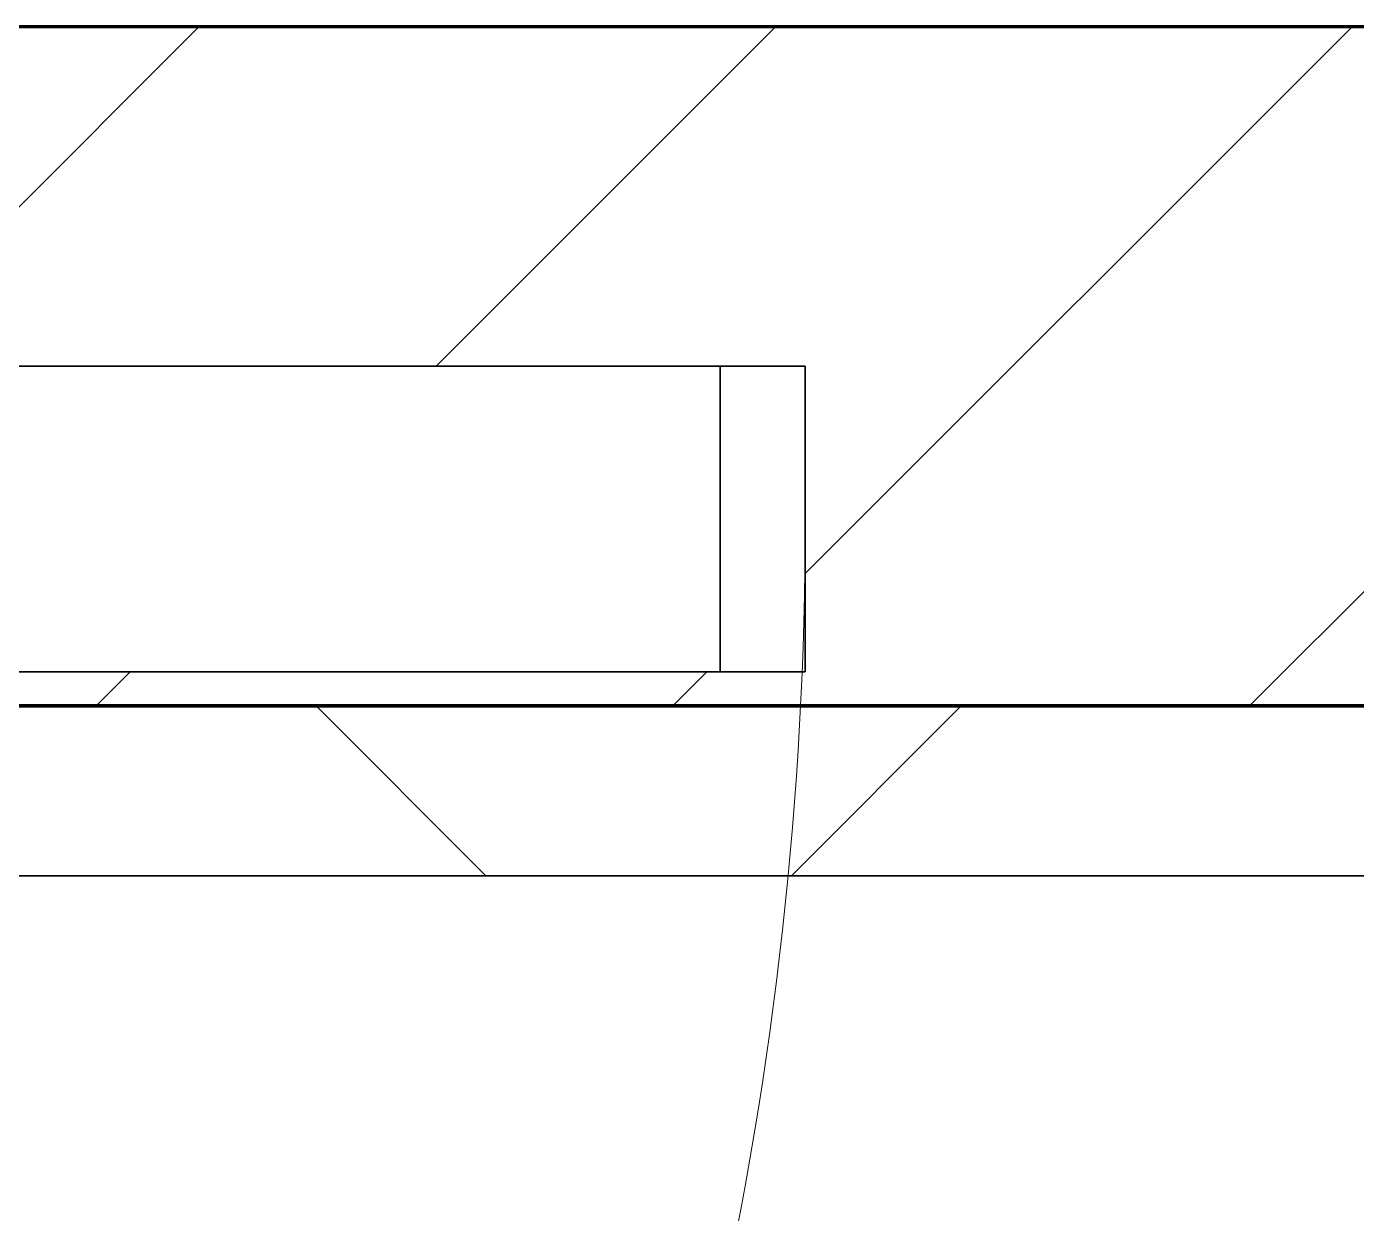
# Model space of a CAD drawing. Header units: millimetres. Extents: x -795739 to -715748, y -34378 to 22353.
# Drawn here: x -738611.5 to -738220.2, y 7794.6 to 8144 of the extents above; entities that cross this region are included whole.
import ezdxf
from ezdxf.xclip import XClip

# ---------------------------------------------------------------- set-up
doc = ezdxf.new("R2010")
doc.units = ezdxf.units.MM
doc.header["$XCLIPFRAME"] = 0
for name, color, linetype, lineweight in [('A-DOOR', 3, 'Continuous', 25), ('A-DOOR-E', 2, 'Continuous', 25), ('A-DOOR-OPNG', 2, 'Continuous', 9), ('A-GLAZ-CURT', 2, 'Continuous', 9), ('A-WALL', 5, 'Continuous', 35), ('A-WALL-FNSH', 2, 'Continuous', 35), ('A-WALL-PATT', 1, 'Continuous', 9)]:
    doc.layers.add(name, color=color, linetype=linetype, lineweight=lineweight)

# ---------------------------------------------------------------- blocks, each defined once
blk = doc.blocks.new('DPA_AC-SG-PI - A2_1200x2000 mm-12153081-4282-01 ENLARGED LOWER PLATFORM LEVEL - REFLECTED CEILING PLAN - SHEET 3')
at = {"layer": 'A-DOOR', "lineweight": 35}
for p, q in [((575, 0), (575, -90)), ((600, 0), (575, 0)), ((600, -90), (600, 0)), ((575, -90), (600, -90))]:
    blk.add_line(p, q, dxfattribs=at)
at = {"layer": 'A-DOOR-E'}
for p, q in [((-489.61, 0), (600, 0)), ((575, 0), (-489.61, 0)), ((575, 0), (575, -90)), ((600, -90), (600, 0)), ((-288.17, -90), (575, -90)), ((600, -90), (-288.17, -90))]:
    blk.add_line(p, q, dxfattribs=at)
at = {"layer": 'A-DOOR-OPNG'}
blk.add_arc((-500, -44.8), 1100, 334.74419, 0, dxfattribs=at)
blk = doc.blocks.new('PPLS-PP19_Custom Tile Pattern - Custom Tile Pattern-V46-4282-01 ENLARGED LOWER PLATFORM LEVEL - REFLECTED CEILING PLAN - SHEET 3')
at = {"layer": 'A-GLAZ-CURT'}
for p, q in [((-300, 0), (300, 0)), ((300, 0), (-300, 0)), ((195.99, 0), (213.31, 0)), ((213.31, 0), (195.99, 0)), ((230.06, 0), (300, 0)), ((-300, -50), (300, -50)), ((300, -50), (-300, -50))]:
    blk.add_line(p, q, dxfattribs=at)
for points, knots in [([(168.37, 0), (167.68, 0), (162.47, 0), (147.02, 0), (109.77, 0), (76.86, 0), (57.82, 0), (46.51, 0), (41.18, 0), (36.02, 0), (35.54, 0), (35.54, 0)], [-543.375029, -543.375029, -543.375029, -543.375029, -530.793311, -458.593899, -401.860199, -357.622665, -341.267687, -334.000314, -326.15566, -319.318397, -317.489778, -317.489778, -317.489778, -317.489778]), ([(69.75, 0), (74.79, 0), (97.88, 0), (120.63, 0), (138.28, 0), (138.53, 0)], [-361.643964, -361.643964, -361.643964, -361.643964, -346.313304, -291.370682, -290.5735, -290.5735, -290.5735, -290.5735]), ([(94.4, 0), (94.4, 0), (94.64, 0), (99.11, 0), (108.97, 0), (120.79, 0), (139.94, 0), (163.31, 0), (185.23, 0), (193.62, 0), (194.69, 0), (194.79, 0)], [-2348.345796, -2348.345796, -2348.345796, -2348.345796, -2310.419338, -2233.599744, -2052.234781, -1843.028543, -1530.39897, -1095.004608, -529.74427, -295.064701, -265.121568, -265.121568, -265.121568, -265.121568]), ([(157.9, 0), (156.77, 0), (151.67, 0), (143.29, 0), (134.04, 0), (126.24, 0), (118.6, 0), (114.23, 0), (111.98, 0), (105.66, 0), (105.23, 0), (105.23, 0)], [-10292.955006, -10292.955006, -10292.955006, -10292.955006, -10098.273015, -9847.788484, -9677.714971, -9567.007022, -9453.21225, -9220.200448, -9012.77275, -8966.157302, -8929.495943, -8929.495943, -8929.495943, -8929.495943]), ([(137.65, 0), (143.01, 0), (152.78, 0), (161.24, 0), (162.19, 0), (162.75, 0)], [-618.494257, -618.494257, -618.494257, -618.494257, -602.094757, -592.980799, -581.414464, -581.414464, -581.414464, -581.414464]), ([(193.8, 0), (193.33, 0), (190.11, 0), (183.13, 0), (171, 0), (161.95, 0), (161.28, 0), (158.35, 0), (157.85, 0), (157.77, 0)], [-11665.349007, -11665.349007, -11665.349007, -11665.349007, -11565.880756, -11105.624034, -10839.086983, -10768.332124, -10666.779182, -10580.760289, -10550.278881, -10550.278881, -10550.278881, -10550.278881]), ([(300, 0), (286.53, 0), (254.22, 0), (207.11, 0), (177.41, 0), (159.34, 0), (158.33, 0), (158.3, 0)], [-285.253232, -285.253232, -285.253232, -285.253232, -244.693688, -187.987675, -143.776725, -129.632772, -123.352749, -123.352749, -123.352749, -123.352749]), ([(159.07, 0), (159.13, 0), (160.84, 0), (165.21, 0), (174.15, 0), (185.98, 0), (208.82, 0), (219.42, 0), (230.06, 0)], [-115.643202, -115.643202, -115.643202, -115.643202, -114.681583, -87.660824, -65.295536, -41.623857, -24.459831, 0, 0, 0, 0]), ([(162.75, 0), (165.4, 0), (170.91, 0), (172.61, 0), (172.61, 0)], [-111.264224, -111.264224, -111.264224, -111.264224, -56.742688, -19.085662, -19.085662, -19.085662, -19.085662]), ([(247.1, 0), (246.76, 0), (245.04, 0), (238.34, 0), (226.56, 0), (221.1, 0), (200.27, 0), (182.99, 0), (174.27, 0), (169.67, 0), (168.99, 0)], [-9649.085549, -9649.085549, -9649.085549, -9649.085549, -9581.591397, -9406.094246, -9221.510254, -9016.44624, -8717.832359, -8253.978395, -8152.463617, -8069.855175, -8069.855175, -8069.855175, -8069.855175]), ([(215.22, 0), (214.62, 0), (210.55, 0), (203.98, 0), (187.54, 0), (175.3, 0), (169.49, 0)], [-203.825446, -203.825446, -203.825446, -203.825446, -198.527383, -184.406837, -162.427601, -142.916156, -142.916156, -142.916156, -142.916156]), ([(171.51, 0), (176.48, 0), (193.23, 0), (201.73, 0), (208.81, 0), (213.9, 0), (241.96, 0), (262.08, 0), (271.37, 0), (272.35, 0)], [-7971.819559, -7971.819559, -7971.819559, -7971.819559, -7784.112253, -7606.717214, -7289.299508, -7042.621073, -6582.165592, -6068.460911, -6005.88006, -6005.88006, -6005.88006, -6005.88006]), ([(172.07, 0), (177.66, 0), (187.87, 0), (201.08, 0), (207.47, 0), (213.96, 0), (215.11, 0)], [-255.364076, -255.364076, -255.364076, -255.364076, -237.955587, -223.92608, -215.862851, -208.75215, -208.75215, -208.75215, -208.75215]), ([(272.33, 0), (269.67, 0), (252.85, 0), (230.43, 0), (219.94, 0), (219.02, 0)], [-12044.300709, -12044.300709, -12044.300709, -12044.300709, -11905.454923, -11162.864862, -10856.732305, -10856.732305, -10856.732305, -10856.732305]), ([(219.9, 0), (220.86, 0), (227.84, 0), (242.06, 0), (246.54, 0), (246.96, 0)], [-10670.940496, -10670.940496, -10670.940496, -10670.940496, -10511.382485, -9925.173265, -9834.877357, -9834.877357, -9834.877357, -9834.877357]), ([(273.04, 0), (276.56, 0), (282.69, 0), (291.71, 0), (296.52, 0), (297.86, 0), (298.09, 0)], [-5991.415244, -5991.415244, -5991.415244, -5991.415244, -5766.029927, -5566.724884, -5280.360606, -5199.253518, -5199.253518, -5199.253518, -5199.253518]), ([(284.76, 0), (284.76, 0), (285.09, 0), (287.47, 0), (293.59, 0), (297.76, 0), (300, 0)], [-4110.630118, -4110.630118, -4110.630118, -4110.630118, -4053.389046, -3959.664717, -3862.421465, -3746.95702, -3746.95702, -3746.95702, -3746.95702]), ([(297.38, 0), (295.84, 0), (291.62, 0), (285.38, 0), (284.87, 0)], [-4803.172655, -4803.172655, -4803.172655, -4803.172655, -4358.271401, -4143.037883, -4143.037883, -4143.037883, -4143.037883])]:
    blk.add_open_spline(points, degree=3, knots=knots, dxfattribs=at)
for points in [[(168.74, 0), (168.74, 0), (169.81, 0), (171.51, 0)], [(195.11, 0), (194.91, 0), (194.44, 0), (193.8, 0)], [(300, 0), (291.23, 0), (282.35, 0), (273.48, 0)]]:
    blk.add_open_spline(points, degree=3, dxfattribs=at)
blk = doc.blocks.new('PPLS-PP19_Custom Tile Pattern - Custom Tile Pattern-V47-4282-01 ENLARGED LOWER PLATFORM LEVEL - REFLECTED CEILING PLAN - SHEET 3')
at = {"layer": 'A-GLAZ-CURT'}
for p, q in [((-300, 0), (300, 0)), ((300, 0), (-300, 0)), ((-293.07, 0), (-275.75, 0)), ((-275.75, 0), (-293.07, 0)), ((-222.32, 0), (-205, 0)), ((-205, 0), (-222.32, 0)), ((-300, -50), (300, -50)), ((300, -50), (-300, -50))]:
    blk.add_line(p, q, dxfattribs=at)
at = {"layer": 'A-GLAZ-CURT', "flags": 128}
for points in [[(-300, 0), (-291.56, 0), (-283.3, 0), (-275.2, 0), (-267.26, 0), (-259.45, 0), (-251.77, 0), (-244.2, 0), (-236.74, 0), (-229.36, 0), (-222.06, 0), (-214.83, 0), (-207.71, 0), (-200.76, 0), (-194.02, 0), (-187.54, 0), (-181.38, 0), (-175.58, 0), (-170.25, 0), (-165.64, 0), (-162.01, 0), (-159.53, 0), (-157.46, 0), (-154.52, 0), (-149.42, 0), (-141.84, 0), (-132.81, 0), (-126.08, 0)], [(-125.17, 0), (-128.55, 0), (-134.16, 0), (-140.03, 0), (-145.5, 0), (-150.63, 0), (-155.53, 0), (-160.27, 0), (-164.95, 0), (-169.65, 0), (-174.47, 0), (-179.49, 0), (-184.81, 0), (-190.44, 0), (-196.37, 0), (-202.58, 0), (-209.04, 0), (-215.73, 0), (-222.63, 0), (-229.72, 0), (-236.97, 0), (-244.39, 0), (-251.96, 0), (-259.67, 0), (-267.51, 0), (-275.48, 0), (-283.55, 0), (-291.73, 0), (-300, 0)]]:
    blk.add_lwpolyline(points, dxfattribs=at)
at = {"layer": 'A-GLAZ-CURT'}
for points, knots in [([(-300, 0), (-284.65, 0), (-243.99, 0), (-210.82, 0), (-192.01, 0)], [-5323.127839, -5323.127839, -5323.127839, -5323.127839, -4502.809032, -3105.157906, -3105.157906, -3105.157906, -3105.157906]), ([(-191.92, 0), (-199.11, 0), (-226.87, 0), (-262.56, 0), (-294.48, 0), (-300, 0)], [-15643.643897, -15643.643897, -15643.643897, -15643.643897, -15131.813646, -13729.592194, -13439.944408, -13439.944408, -13439.944408, -13439.944408]), ([(-137.88, 0), (-140.56, 0), (-147.66, 0), (-147.69, 0), (-158.72, 0), (-174.02, 0), (-185.59, 0), (-209.77, 0), (-232.01, 0), (-255.22, 0), (-262.59, 0), (-264.9, 0), (-265.4, 0)], [-3187.727384, -3187.727384, -3187.727384, -3187.727384, -2919.378265, -2477.344047, -2237.412286, -2029.680487, -1755.085331, -1400.429864, -858.079193, -543.655514, -208.940337, 0, 0, 0, 0]), ([(-258.6, 0), (-257.91, 0), (-254.26, 0), (-241.25, 0), (-225.99, 0), (-213.1, 0), (-202.25, 0), (-195.57, 0), (-191.92, 0)], [-5722.54675, -5722.54675, -5722.54675, -5722.54675, -5657.471696, -5413.335975, -5017.494783, -4832.723979, -4666.091899, -4456.316386, -4456.316386, -4456.316386, -4456.316386]), ([(-133.82, 0), (-135.51, 0), (-137.8, 0), (-149.31, 0), (-162.01, 0), (-177.91, 0), (-199.46, 0), (-216.65, 0), (-231.26, 0), (-233.46, 0), (-234, 0)], [-2731.647847, -2731.647847, -2731.647847, -2731.647847, -2418.507304, -2308.929706, -2113.765672, -1763.376603, -1422.553702, -978.033455, -846.069444, -682.911962, -682.911962, -682.911962, -682.911962]), ([(-233.49, 0), (-233.44, 0), (-232.38, 0), (-230.74, 0), (-225.3, 0), (-223.63, 0)], [-455.274641, -455.274641, -455.274641, -455.274641, -440.605512, -119.536984, 0, 0, 0, 0]), ([(-223.63, 0), (-219.39, 0), (-208.31, 0), (-197.55, 0), (-192, 0)], [-5463.295695, -5463.295695, -5463.295695, -5463.295695, -5161.076232, -4856.26284, -4856.26284, -4856.26284, -4856.26284]), ([(-191.92, 0), (-186.51, 0), (-160.54, 0), (-138.31, 0), (-124.91, 0)], [-3103.011418, -3103.011418, -3103.011418, -3103.011418, -2700.551212, -1108.984966, -1108.984966, -1108.984966, -1108.984966]), ([(-191.92, 0), (-189.82, 0), (-182.66, 0), (-169.02, 0), (-152.12, 0), (-136.84, 0), (-128.08, 0), (-125.44, 0), (-124.73, 0)], [-4854.826723, -4854.826723, -4854.826723, -4854.826723, -4739.070012, -4465.409639, -4149.119819, -3839.893365, -3647.167523, -3541.024987, -3541.024987, -3541.024987, -3541.024987]), ([(-191.86, 0), (-190.03, 0), (-182.21, 0), (-171.77, 0), (-158.7, 0), (-157.22, 0)], [-4455.137067, -4455.137067, -4455.137067, -4455.137067, -4349.945572, -4000.813434, -3840.635403, -3840.635403, -3840.635403, -3840.635403]), ([(-72.93, 0), (-75.51, 0), (-91.45, 0), (-128.78, 0), (-170.33, 0), (-190.91, 0)], [-19442.345229, -19442.345229, -19442.345229, -19442.345229, -18935.241197, -17136.203329, -15667.613966, -15667.613966, -15667.613966, -15667.613966]), ([(-152.35, 0), (-151.03, 0), (-147.71, 0), (-143.57, 0), (-138.62, 0)], [-3494.978217, -3494.978217, -3494.978217, -3494.978217, -3371.022232, -3227.460399, -3227.460399, -3227.460399, -3227.460399]), ([(-124, 0), (-125.13, 0), (-128.68, 0), (-136.96, 0), (-147.46, 0), (-150.03, 0), (-150.57, 0)], [-5794.509302, -5794.509302, -5794.509302, -5794.509302, -5700.061948, -5508.838257, -5298.784692, -5196.16478, -5196.16478, -5196.16478, -5196.16478]), ([(-150.34, 0), (-150.07, 0), (-147.75, 0), (-142.6, 0), (-127.26, 0), (-107.3, 0), (-90.42, 0), (-75.26, 0), (-68.41, 0), (-65.12, 0), (-63.63, 0)], [-4948.728362, -4948.728362, -4948.728362, -4948.728362, -4883.323924, -4440.880425, -4054.690705, -3793.097032, -3402.597032, -3144.956779, -3050.982048, -2969.237017, -2969.237017, -2969.237017, -2969.237017]), ([(-26.75, 0), (-27.82, 0), (-36.18, 0), (-53.55, 0), (-78.2, 0), (-110.94, 0), (-130.52, 0), (-147.74, 0), (-149.07, 0)], [-8718.362214, -8718.362214, -8718.362214, -8718.362214, -8532.293389, -8073.216054, -7508.296369, -7004.680444, -6449.282163, -6277.220794, -6277.220794, -6277.220794, -6277.220794]), ([(-148.23, 0), (-146.94, 0), (-140.15, 0), (-137.28, 0), (-133.93, 0), (-128.78, 0), (-126.5, 0)], [-6162.058746, -6162.058746, -6162.058746, -6162.058746, -6017.569127, -5560.701257, -5364.112219, -5231.017328, -5231.017328, -5231.017328, -5231.017328]), ([(-124.73, 0), (-125.4, 0), (-129.93, 0), (-139.03, 0), (-146.11, 0), (-146.95, 0)], [-980.79905, -980.79905, -980.79905, -980.79905, -945.742622, -741.901385, -489.130243, -489.130243, -489.130243, -489.130243]), ([(-146.69, 0), (-146.59, 0), (-145.49, 0), (-135.69, 0), (-128.29, 0), (-125.15, 0)], [-420.34245, -420.34245, -420.34245, -420.34245, -406.956646, -290.263673, 0, 0, 0, 0]), ([(-127.41, 0), (-131.63, 0), (-133.16, 0), (-134.09, 0), (-134.15, 0)], [-8540.990293, -8540.990293, -8540.990293, -8540.990293, -8266.114998, -8246.473386, -8246.473386, -8246.473386, -8246.473386]), ([(-134.15, 0), (-133.32, 0), (-131.15, 0), (-126.67, 0), (-124.62, 0)], [-7657.439573, -7657.439573, -7657.439573, -7657.439573, -7293.749979, -7068.405759, -7068.405759, -7068.405759, -7068.405759]), ([(-113.43, 0), (-113.44, 0), (-113.96, 0), (-119.73, 0), (-125.43, 0), (-127.03, 0), (-127.41, 0)], [-328.499627, -328.499627, -328.499627, -328.499627, -282.672656, -98.539552, -24.539552, 0, 0, 0, 0]), ([(-126.5, 0), (-122.44, 0), (-108.71, 0), (-86.68, 0), (-63.44, 0), (-54.4, 0), (-48.53, 0), (-30.79, 0), (-18.03, 0), (8.61, 0), (15.02, 0), (22.91, 0), (31, 0), (39.04, 0), (51.19, 0), (58.74, 0), (61.34, 0), (61.45, 0)], [-5231.017328, -5231.017328, -5231.017328, -5231.017328, -4994.692869, -4542.524482, -4008.285538, -3689.699207, -3546.54457, -3315.260113, -2864.387349, -2439.246196, -2084.094819, -1956.422387, -1818.904206, -1645.594513, -1443.202566, -1228.752106, -1120.932285, -1120.932285, -1120.932285, -1120.932285]), ([(-124.14, 0), (-121.16, 0), (-112.81, 0), (-98.9, 0), (-85.29, 0), (-71.67, 0), (-65.93, 0), (-65.07, 0)], [-3331.721492, -3331.721492, -3331.721492, -3331.721492, -3074.362186, -2902.289527, -2605.247022, -2322.099534, -2241.8264, -2241.8264, -2241.8264, -2241.8264]), ([(-124.09, 0), (-122.13, 0), (-113.42, 0), (-92.04, 0), (-74.02, 0), (-62.74, 0), (-60.36, 0), (-59.97, 0)], [-7049.429108, -7049.429108, -7049.429108, -7049.429108, -6839.55839, -6236.997189, -5713.340575, -5140.470607, -5006.787413, -5006.787413, -5006.787413, -5006.787413]), ([(-86.16, 0), (-91.37, 0), (-103.31, 0), (-116.78, 0), (-124.05, 0)], [-1681.3698, -1681.3698, -1681.3698, -1681.3698, -1374.161226, -992.78493, -992.78493, -992.78493, -992.78493]), ([(-124.01, 0), (-123.42, 0), (-118.41, 0), (-110.8, 0), (-99.5, 0), (-91.46, 0)], [-1073.350031, -1073.350031, -1073.350031, -1073.350031, -1002.059161, -460.363443, 0, 0, 0, 0]), ([(-120.13, 0), (-120.14, 0), (-120.24, 0), (-120.77, 0), (-122.73, 0), (-122.91, 0)], [-2933.992132, -2933.992132, -2933.992132, -2933.992132, -2920.575025, -2840.280255, -2832.81999, -2832.81999, -2832.81999, -2832.81999]), ([(-122.08, 0), (-122.01, 0), (-121.69, 0), (-121.2, 0), (-120.88, 0)], [-3136.336417, -3136.336417, -3136.336417, -3136.336417, -3110.304437, -3035.164275, -3035.164275, -3035.164275, -3035.164275]), ([(-36.33, 0), (-36.43, 0), (-37.27, 0), (-45.02, 0), (-46.13, 0), (-60.59, 0), (-81.23, 0), (-99.51, 0), (-114.02, 0), (-117.28, 0), (-118.78, 0)], [-1855.773136, -1855.773136, -1855.773136, -1855.773136, -1810.870157, -1672.078046, -1405.135169, -1060.00838, -740.068933, -229.489605, -116.330425, 0, 0, 0, 0]), ([(-117.74, 0), (-117.19, 0), (-114.78, 0), (-113.43, 0), (-113.43, 0)], [-821.249067, -821.249067, -821.249067, -821.249067, -394.672656, -330.879064, -330.879064, -330.879064, -330.879064]), ([(-57.16, 0), (-58.3, 0), (-66.22, 0), (-85.2, 0), (-107.61, 0), (-116.56, 0), (-117.56, 0)], [-2956.49664, -2956.49664, -2956.49664, -2956.49664, -2842.901703, -2193.204658, -1433.981041, -985.49888, -985.49888, -985.49888, -985.49888]), ([(-115.82, 0), (-114.96, 0), (-110.41, 0), (-96.78, 0), (-77.41, 0), (-63.95, 0), (-56.17, 0)], [-5724.064692, -5724.064692, -5724.064692, -5724.064692, -5430.283136, -5103.229623, -4799.173296, -4391.611175, -4391.611175, -4391.611175, -4391.611175]), ([(9.32, 0), (9.08, 0), (7.65, 0), (2.57, 0), (-12.23, 0), (-25.64, 0), (-40, 0), (-56.24, 0), (-75.59, 0), (-94, 0), (-112.01, 0), (-114.94, 0), (-115.63, 0)], [-2922.926651, -2922.926651, -2922.926651, -2922.926651, -2882.788014, -2720.818881, -2518.50168, -2125.455881, -1792.521578, -1466.981642, -1208.454564, -789.402658, -501.969187, -243.577221, -243.577221, -243.577221, -243.577221]), ([(-91.46, 0), (-90.09, 0), (-84.7, 0), (-77.43, 0), (-72.73, 0), (-72.64, 0), (-72.64, 0)], [-19832.387487, -19832.387487, -19832.387487, -19832.387487, -19753.885894, -19541.04734, -19478.625389, -19471.062469, -19471.062469, -19471.062469, -19471.062469]), ([(-63.96, 0), (-64.13, 0), (-72.5, 0), (-80.63, 0), (-86.16, 0)], [-2171.769325, -2171.769325, -2171.769325, -2171.769325, -2007.031671, -1681.3698, -1681.3698, -1681.3698, -1681.3698]), ([(-29.03, 0), (-33.97, 0), (-43.74, 0), (-56.37, 0), (-71.66, 0), (-77.83, 0), (-82.66, 0), (-83.28, 0), (-83.28, 0)], [-2680.714891, -2680.714891, -2680.714891, -2680.714891, -2413.671296, -2161.752162, -2006.592567, -1646.621388, -1424.436217, -1393.971743, -1393.971743, -1393.971743, -1393.971743]), ([(-83.28, 0), (-83.28, 0), (-82.91, 0), (-76.14, 0), (-66.84, 0), (-60.03, 0), (-56.73, 0)], [-1393.4169, -1393.4169, -1393.4169, -1393.4169, -1353.722004, -1274.333717, -1073.56893, -857.828765, -857.828765, -857.828765, -857.828765])]:
    blk.add_open_spline(points, degree=3, knots=knots, dxfattribs=at)
for points in [[(-123.72, 0), (-126.19, 0), (-130.01, 0), (-133.82, 0)], [(-118.78, 0), (-120.38, 0), (-121.81, 0), (-123.27, 0)]]:
    blk.add_open_spline(points, degree=3, dxfattribs=at)
blk = doc.blocks.new('*U553')
at = {"layer": 'A-GLAZ-CURT', "rotation": 180}
for name, p in [('PPLS-PP19_Custom Tile Pattern - Custom Tile Pattern-V47-4282-01 ENLARGED LOWER PLATFORM LEVEL - REFLECTED CEILING PLAN - SHEET 3', (40200, 4315)), ('PPLS-PP19_Custom Tile Pattern - Custom Tile Pattern-V46-4282-01 ENLARGED LOWER PLATFORM LEVEL - REFLECTED CEILING PLAN - SHEET 3', (40800, 4315))]:
    blk.add_blockref(name, p, dxfattribs=at)
blk = doc.blocks.new('*U1025')
blk.add_lwpolyline([(-3457.37, 550), (8124.55, 550), (8124.55, 4315), (-3457.37, 4315)], close=True)
blk = doc.blocks.new('DPA_AC-SG-PI - A2_1200x2000 mm-12153081-4180-01 LOWER PLATFORM LEVEL - REFLECTED CEILING PLAN')
at = {"layer": 'A-DOOR', "lineweight": 9}
for p, q in [((575, 0), (575, -90)), ((600, 0), (575, 0)), ((600, -90), (600, 0)), ((575, -90), (600, -90))]:
    blk.add_line(p, q, dxfattribs=at)
at = {"layer": 'A-DOOR-E'}
for p, q in [((-489.61, 0), (600, 0)), ((575, 0), (-489.61, 0)), ((575, 0), (575, -90)), ((600, -90), (600, 0)), ((-288.17, -90), (575, -90)), ((600, -90), (-288.17, -90))]:
    blk.add_line(p, q, dxfattribs=at)
at = {"layer": 'A-DOOR-OPNG'}
blk.add_arc((-500, -44.8), 1100, 334.74419, 0, dxfattribs=at)
blk = doc.blocks.new('C-1-PP19-AR-4180-01-B_20250908-040939_EXDOWNLIGHT')
at = {"layer": 'A-DOOR-E'}
blk.add_blockref('DPA_AC-SG-PI - A2_1200x2000 mm-12153081-4180-01 LOWER PLATFORM LEVEL - REFLECTED CEILING PLAN', (5700, 4465), dxfattribs=at)

msp = doc.modelspace()

# ---------------------------------------------------------------- hatches: boundary and pattern name
at = {"layer": 'A-WALL-PATT', "lineweight": 9}
h = msp.add_hatch(dxfattribs=at)
h.set_pattern_fill('FP_2', color=256, style=0, pattern_type=2)
h.set_pattern_definition([(45, (0, 0), (-84.852814, 84.852814), [])])
h.paths.add_polyline_path([(-733552.04, 7944.02), (-733352.04, 7944.02), (-733352.04, 8144.02), (-755057.37, 8144.02), (-755057.37, 7944.02), (-741758.47, 7944.02), (-741780.86, 7954.02), (-741982.37, 7954.02), (-741982.37, 8044.02), (-741952.4, 8044.02), (-741939.02, 8073.97), (-741871.98, 8044.02), (-740782.37, 8044.02), (-740782.37, 7954.02), (-741670.54, 7954.02), (-741648.16, 7944.02), (-739358.47, 7944.02), (-739380.86, 7954.02), (-739582.37, 7954.02), (-739582.37, 8044.02), (-739552.4, 8044.02), (-739539.02, 8073.97), (-739471.98, 8044.02), (-738382.37, 8044.02), (-738382.37, 7954.02), (-739270.54, 7954.02), (-739248.16, 7944.02), (-734010.62, 7944.02)])

# ---------------------------------------------------------------- linework, layer by layer
at = {"layer": 'A-WALL', "color": 7, "lineweight": 70}
for p, q in [((-739582.37, 8144.02), (-738382.37, 8144.02)), ((-738382.37, 8144.02), (-733352.04, 8144.02)), ((-739248.16, 7944.02), (-738382.37, 7944.02)), ((-738382.37, 7944.02), (-739248.16, 7944.02)), ((-738382.37, 7944.02), (-733552.04, 7944.02)), ((-733552.04, 7944.02), (-738382.37, 7944.02))]:
    msp.add_line(p, q, dxfattribs=at)

# ---------------------------------------------------------------- block references
ref = msp.add_blockref('*U1025', (-744682.37, 3579.02))
XClip(ref).set_block_clipping_path([(-45801.3280238605, -9620.0077451947), (23704.0078937773, 10334.9999958097)])

# ---------------------------------------------------------------- next in the draw order: hatches: boundary and pattern name
at = {"layer": 'A-WALL-PATT', "lineweight": 9}
h = msp.add_hatch(dxfattribs=at)
h.set_pattern_fill('FP_3', color=256, style=0, pattern_type=2)
h.set_pattern_definition([(45, (0, 0), (-212.13203, 212.13203), []), (135, (0, 0), (-212.13203, -212.13203), [])])
h.paths.add_polyline_path([(-733602.04, 7894.02), (-733552.04, 7894.02), (-733552.04, 7944.02), (-739248.16, 7944.02), (-739136.25, 7894.02), (-734010.62, 7894.02)])
h.paths.add_polyline_path([(-739780.1, 7894.02), (-739246.56, 7894.02), (-739358.47, 7944.02), (-741648.16, 7944.02), (-741536.25, 7894.02), (-739847.98, 7894.02)])
h.paths.add_polyline_path([(-741646.56, 7894.02), (-741758.47, 7944.02), (-751479.42, 7944.02), (-751479.42, 7894.02), (-741680.64, 7894.02)])

# ---------------------------------------------------------------- next in the draw order: linework, layer by layer
at = {"layer": 'A-WALL-FNSH', "color": 250}
for p, q in [((-738382.37, 7894.02), (-739136.25, 7894.02)), ((-733602.04, 7894.02), (-738382.37, 7894.02))]:
    msp.add_line(p, q, dxfattribs=at)

# ---------------------------------------------------------------- next in the draw order: block references
ref = msp.add_blockref('C-1-PP19-AR-4180-01-B_20250908-040939_EXDOWNLIGHT', (-744682.37, 3579.02))
XClip(ref).set_block_clipping_path([(-45801.3280238605, -9620.0077451947), (23704.0078937773, 10334.9999958097)])
msp.add_blockref('*U553', (-778882.37, 3579.02))
at = {"layer": 'A-DOOR-E'}
msp.add_blockref('DPA_AC-SG-PI - A2_1200x2000 mm-12153081-4282-01 ENLARGED LOWER PLATFORM LEVEL - REFLECTED CEILING PLAN - SHEET 3', (-738982.37, 8044.02), dxfattribs=at)

doc.saveas('drawing.dxf')
